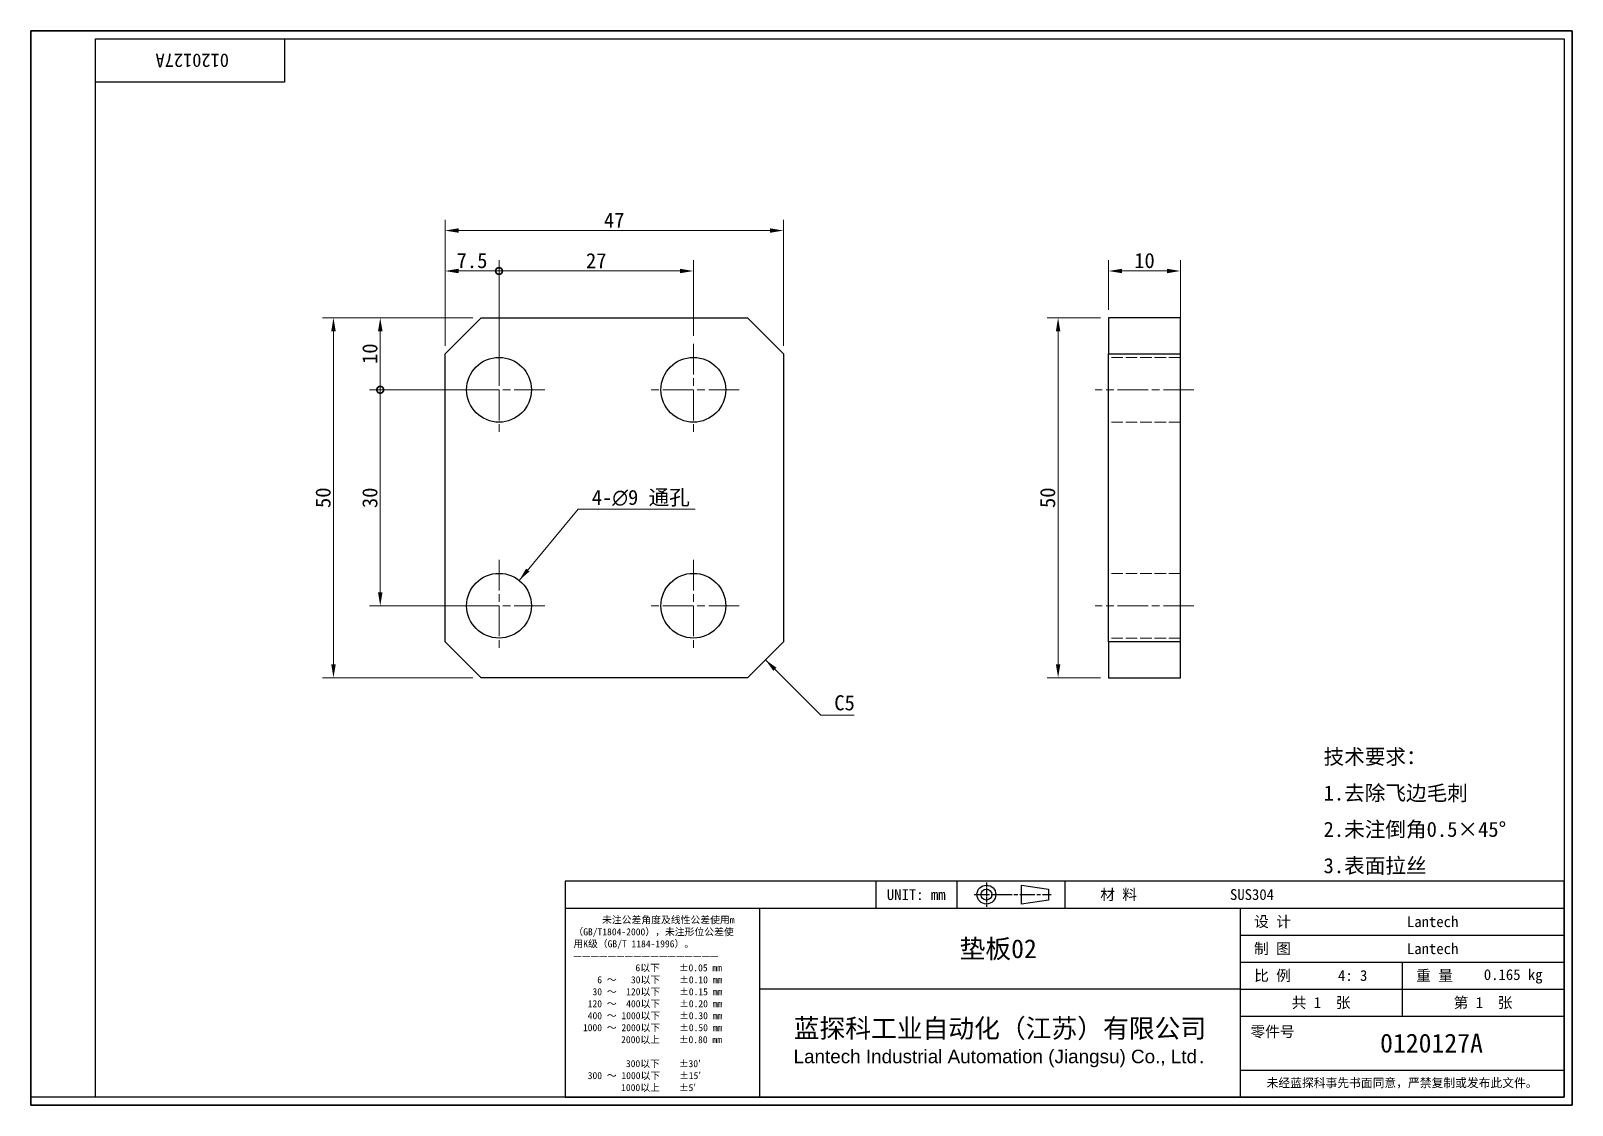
# Model space of a CAD drawing. Header units: millimetres. Extents: x 4 to 219, y 4 to 153.
import ezdxf
from ezdxf.enums import TextEntityAlignment as Align

# ---------------------------------------------------------------- set-up
doc = ezdxf.new("R2010")
doc.units = ezdxf.units.MM
doc.header["$LTSCALE"] = 0.75
doc.linetypes.add('CHAIN', pattern=[0.3543, 0.2362, -0.0295, 0.0591, -0.0295])
doc.linetypes.add('DASHED', pattern=[0.2067, 0.1654, -0.0413])
for name, color, linetype, lineweight in [('1', 7, 'Continuous', 18), ('可见 (ISO)', 7, 'Continuous', 25), ('图框 (ISO)', 7, 'Continuous', 35), ('标题 (ISO)', 7, 'Continuous', 25)]:
    doc.layers.add(name, color=color, linetype=linetype, lineweight=lineweight)
for name, color, linetype, lineweight, true_color in [('中心标记 (ISO)', 1, 'CHAIN', 18, 0xff0000), ('中心线 (ISO)', 1, 'CHAIN', 18, 0xff0000), ('尺寸 (ISO)', 7, 'Continuous', 18, 0x008000), ('符号 (ISO)', 7, 'Continuous', 18, 0x008000), ('隐藏 (ISO)', 5, 'DASHED', 18, 0x0000ff)]:
    doc.layers.add(name, color=color, linetype=linetype, lineweight=lineweight, true_color=true_color)
doc.styles.add('文本样式164', font='SimSun.ttf')
doc.styles.add('文本样式165', font='SimSun.ttf')
doc.styles.add('文本样式74', font='SimSun.ttf')
doc.styles.add('最新国标', font='simfang.ttf')
doc.styles.add('注释文本 (ISO)', font='simfang.ttf')
doc.dimstyles.new('默认 (GB)', dxfattribs={"dimscale": 0.75, "dimtxt": 2.8, "dimasz": 2.5, "dimexe": 2, "dimexo": 1.5, "dimgap": 0.5, "dimtad": 1, "dimtoh": 1, "dimdsep": 46, "dimtxsty": '最新国标', "dimcen": 0.09, "dimdle": 10, "dimclrd": 256, "dimclre": 256, "dimclrt": 256, "dimaunit": 1, "dimadec": 3, "dimazin": 2, "dimtfac": 0.535714, "dimtdec": 3, "dimtmove": 0, "dimatfit": 3, "dimfxl": 0, "dimtolj": 1, "dimlwd": -1, "dimlwe": -1, "dimarcsym": 0})
doc.dimstyles.new('默认 (GB)$7', dxfattribs={"dimscale": 0.75, "dimtxt": 2.8, "dimasz": 2.5, "dimexe": 2, "dimexo": 1.5, "dimgap": 0.5, "dimtad": 1, "dimtoh": 1, "dimdsep": 46, "dimtxsty": '最新国标', "dimcen": 0.09, "dimdle": 10, "dimclrd": 256, "dimclre": 256, "dimclrt": 256, "dimaunit": 1, "dimadec": 3, "dimazin": 2, "dimtfac": 0.535714, "dimtdec": 3, "dimtmove": 0, "dimatfit": 3, "dimfxl": 0, "dimtolj": 1, "dimlwd": -1, "dimlwe": -1, "dimarcsym": 0})

# ---------------------------------------------------------------- blocks, each defined once
blk = doc.blocks.new('图框 最新国标')
at = {"layer": '图框 (ISO)'}
for p, q in [((6, 7), (6, 204.5)), ((6, 204.5), (291.5, 204.5)), ((291.5, 204.5), (291.5, 5.5)), ((6, 7), (6, 5.5)), ((6, 7), (6, 5.5)), ((291.5, 5.5), (6, 5.5))]:
    blk.add_line(p, q, dxfattribs=at)
at = {"layer": '图框 (ISO)', "color": 7, "linetype": 'Continuous', "lineweight": 25}
for p, q in [((18, 203), (290, 203)), ((18, 7), (18, 203)), ((18, 203), (290, 203)), ((53, 203), (53, 195)), ((290, 203), (290, 7)), ((290, 203), (290, 7)), ((53, 195), (18, 195)), ((290, 7), (6, 7)), ((290, 7), (18, 7))]:
    blk.add_line(p, q, dxfattribs=at)
at = {"layer": '图框 (ISO)', "style": '文本样式74'}
blk.add_attdef('零件代号_001', (42.7, 200.25), '', height=2.5, rotation=180, dxfattribs=at)
blk = doc.blocks.new('标题栏 最新国标')
at = {"layer": '标题 (ISO)'}
for p, q in [((381.98, -183.84), (196.98, -183.84)), ((196.98, -183.84), (196.98, -223.84)), ((254.48, -183.84), (254.48, -188.84)), ((269.48, -183.84), (269.48, -188.84)), ((281.48, -188.09), (281.48, -184.59)), ((281.48, -184.59), (286.48, -185.34)), ((286.48, -185.34), (286.48, -187.34)), ((289.48, -183.84), (289.48, -188.84)), ((381.98, -223.84), (381.98, -183.84)), ((383.48, -183.84), (383.48, -225.34)), ((286.48, -187.34), (281.48, -188.09)), ((196.98, -188.84), (381.98, -188.84)), ((232.98, -188.84), (232.98, -223.84)), ((321.98, -188.84), (321.98, -223.84)), ((321.98, -193.84), (381.98, -193.84)), ((321.98, -198.84), (381.98, -198.84)), ((351.98, -198.84), (351.98, -208.84)), ((321.98, -203.84), (232.98, -203.84)), ((321.98, -203.84), (381.98, -203.84)), ((321.98, -208.84), (381.98, -208.84)), ((321.98, -218.84), (381.98, -218.84)), ((196.98, -223.84), (381.98, -223.84)), ((383.48, -225.34), (196.98, -225.34))]:
    blk.add_line(p, q, dxfattribs=at)
at = {"layer": '标题 (ISO)', "linetype": 'CHAIN', "ltscale": 5.000333}
blk.add_line((274.98, -184.09), (274.98, -188.59), dxfattribs=at)
at = {"layer": '标题 (ISO)', "linetype": 'CHAIN', "ltscale": 15.834605}
blk.add_line((272.73, -186.34), (286.98, -186.34), dxfattribs=at)
at = {"layer": '标题 (ISO)'}
for radius in [1.75, 1]:
    blk.add_circle((274.98, -186.34), radius, dxfattribs=at)
at = {"layer": '1', "style": '文本样式164'}
for s, p in [('UNIT: mm', (261.98, -186.34)), ('材 料', (299.48, -186.34)), ('设 计', (327.98, -191.34)), ('制 图', (327.98, -196.34)), ('比 例', (327.98, -201.34)), ('重 量', (357.98, -201.34)), ('共 1  张', (336.98, -206.34)), ('第 1  张', (366.98, -206.34))]:
    blk.add_text(s, height=2, dxfattribs=at).set_placement(p, align=Align.MIDDLE_CENTER)
at = {"layer": '标题 (ISO)', "style": '注释文本 (ISO)'}
for s, insert, char_height, attachment_point, line_spacing_factor in [('\\fSimSun|b0|i0;{\\H1.3000;      未注公差角度及线性公差使用m\\P}\\fSimSun|b0|i0;{\\H1.3000;（GB/T1804-2000），未注形位公差使\\P}\\fSimSun|b0|i0;{\\H1.3000;用K级（GB/T 1184-1996）。\\P}\\fSimSun|b0|i0;{\\H1.3000;—————————————————\\P}\\fSimSun|b0|i0;{\\H1.3000;             6以下    ±0.05 mm\\P}\\fSimSun|b0|i0;{\\H1.3000;     6 ～   30以下    ±0.10 mm\\P}\\fSimSun|b0|i0;{\\H1.3000;    30 ～  120以下    ±0.15 mm\\P}\\fSimSun|b0|i0;{\\H1.3000;   120 ～  400以下    ±0.20 mm\\P}\\fSimSun|b0|i0;{\\H1.3000;   400 ～ 1000以下    ±0.30 mm\\P}\\fSimSun|b0|i0;{\\H1.3000;  1000 ～ 2000以下    ±0.50 mm\\P}\\fSimSun|b0|i0;{\\H1.3000;          2000以上    ±0.80 mm\\P}\\fSimSun|b0|i0;{\\H1.3000;\\P}\\fSimSun|b0|i0;{\\H1.3000;           300以下    ±30′\\P}\\fSimSun|b0|i0;{\\H1.3000;   300 ～ 1000以下    ±15′\\P}\\fSimSun|b0|i0;{\\H1.3000;          1000以上    ±5′}', (198.48, -206.63), 1.3, 4, 1.023913), ('{\\fMicrosoft YaHei|b0|i0|c134|p34;\\H1.75x;蓝探科工业自动化（江苏）有限公司\\P\\fArial|b0|i0|c0|p34;\\H0.71429x;Lantech Industrial Automation (Jiangsu) Co., Ltd\\fFangSong|b0|i0|c134|p49;.\\H1.15195x; }', (277.48, -213.84), 2, 5, 0.978695)]:
    blk.add_mtext(s, dxfattribs=dict(at, insert=insert, char_height=char_height, attachment_point=attachment_point, line_spacing_factor=line_spacing_factor))
at = {"layer": '标题 (ISO)', "attachment_point": 5, "style": '注释文本 (ISO)'}
for s, insert, char_height in [('\\fFangSong|b0|i0;零件号', (327.98, -211.84), 2), ('\\fSimSun|b0|i0;{\\H1.6000;未经蓝探科事先书面同意，严禁复制或发布此文件。}', (351.98, -221.34), 1.6)]:
    blk.add_mtext(s, dxfattribs=dict(at, insert=insert, char_height=char_height))
at = {"layer": '标题 (ISO)'}
for tag, p, height, style in [('材料_001', (320.09, -187.33), 2, '注释文本 (ISO)'), ('设计人_001', (352.87, -192.36), 2, '注释文本 (ISO)'), ('库存编号_001', (270.01, -198.11), 3.5, '文本样式165'), ('设计人_001', (352.87, -197.36), 2, '注释文本 (ISO)'), ('视图比例_001', (340.11, -202.33), 2, '注释文本 (ISO)'), ('质量\\P3;_001', (367.12, -202.16), 2, '注释文本 (ISO)'), ('零件代号_001', (347.9, -215.59), 3.5, '文本样式165')]:
    blk.add_attdef(tag, p, '', height=height, dxfattribs=dict(at, style=style))
blk = doc.blocks.new('_DotSmall')
at = {"color": 0, "linetype": 'ByBlock', "const_width": 0.5}
blk.add_lwpolyline([(-0.0625, 0, 1), (0.0625, 0, 1)], format="xyb", close=True, dxfattribs=at)
blk = doc.blocks.new('*D5')
at = {"layer": 'Defpoints', "color": 0, "transparency": 16777216}
for p in [(69.54, 120.01), (62.04, 108.51), (69.54, 103.51)]:
    blk.add_point(p, dxfattribs=at)
at = {"layer": '尺寸 (ISO)', "color": 116, "true_color": 0x00803f, "transparency": 16777216}
for p, q in [((62.04, 109.63), (62.04, 121.51)), ((63.92, 120.01), (69.54, 120.01)), ((69.54, 104.63), (69.54, 121.51))]:
    blk.add_line(p, q, dxfattribs=at)
blk.add_solid([(63.92, 120.32), (63.92, 119.7), (62.04, 120.01)], dxfattribs=at)
at = {"layer": '尺寸 (ISO)', "color": 116, "true_color": 0x00803f, "transparency": 16777216, "xscale": 1.875, "yscale": 1.875, "zscale": 1.875}
blk.add_blockref('_DotSmall', (69.54, 120.01), dxfattribs=at)
at = {"layer": '尺寸 (ISO)', "transparency": 16777216, "insert": (65.79, 121.45), "char_height": 2.1, "attachment_point": 5, "style": '最新国标'}
blk.add_mtext('\\A1;7.5', dxfattribs=at)
blk = doc.blocks.new('*D7')
at = {"layer": 'Defpoints', "color": 0, "transparency": 16777216}
for p in [(96.54, 120.01), (96.54, 109.88), (69.54, 103.51)]:
    blk.add_point(p, dxfattribs=at)
at = {"layer": '尺寸 (ISO)', "color": 116, "true_color": 0x00803f, "transparency": 16777216}
for p, q in [((69.54, 104.63), (69.54, 121.51)), ((69.54, 120.01), (94.67, 120.01)), ((96.54, 111.01), (96.54, 121.51))]:
    blk.add_line(p, q, dxfattribs=at)
blk.add_solid([(94.67, 120.32), (94.67, 119.7), (96.54, 120.01)], dxfattribs=at)
at = {"layer": '尺寸 (ISO)', "color": 116, "true_color": 0x00803f, "transparency": 16777216, "xscale": 1.875, "yscale": 1.875, "zscale": 1.875, "rotation": 180}
blk.add_blockref('_DotSmall', (69.54, 120.01), dxfattribs=at)
at = {"layer": '尺寸 (ISO)', "transparency": 16777216, "insert": (83.05, 121.45), "char_height": 2.1, "attachment_point": 5, "style": '最新国标'}
blk.add_mtext('\\A1;27', dxfattribs=at)
blk = doc.blocks.new('*D8')
at = {"layer": 'Defpoints', "color": 0, "transparency": 16777216}
for p in [(53.04, 103.51), (69.54, 103.51), (69.54, 73.51)]:
    blk.add_point(p, dxfattribs=at)
at = {"layer": '尺寸 (ISO)', "color": 116, "true_color": 0x00803f, "transparency": 16777216}
for p, q in [((68.42, 103.51), (51.54, 103.51)), ((53.04, 75.38), (53.04, 103.51)), ((68.42, 73.51), (51.54, 73.51))]:
    blk.add_line(p, q, dxfattribs=at)
blk.add_solid([(52.73, 75.38), (53.36, 75.38), (53.04, 73.51)], dxfattribs=at)
at = {"layer": '尺寸 (ISO)', "color": 116, "true_color": 0x00803f, "transparency": 16777216, "xscale": 1.875, "yscale": 1.875, "zscale": 1.875, "rotation": 90}
blk.add_blockref('_DotSmall', (53.04, 103.51), dxfattribs=at)
at = {"layer": '尺寸 (ISO)', "transparency": 16777216, "insert": (51.61, 88.5), "char_height": 2.1, "attachment_point": 5, "rotation": 90, "style": '最新国标'}
blk.add_mtext('\\A1;30', dxfattribs=at)
blk = doc.blocks.new('*D9')
at = {"layer": 'Defpoints', "color": 0, "transparency": 16777216}
for p in [(53.04, 113.51), (67.04, 113.51), (69.54, 103.51)]:
    blk.add_point(p, dxfattribs=at)
at = {"layer": '尺寸 (ISO)', "color": 116, "true_color": 0x00803f, "transparency": 16777216}
for p, q in [((65.92, 113.51), (51.54, 113.51)), ((53.04, 103.51), (53.04, 111.63)), ((68.42, 103.51), (51.54, 103.51))]:
    blk.add_line(p, q, dxfattribs=at)
blk.add_solid([(52.73, 111.63), (53.36, 111.63), (53.04, 113.51)], dxfattribs=at)
at = {"layer": '尺寸 (ISO)', "color": 116, "true_color": 0x00803f, "transparency": 16777216, "xscale": 1.875, "yscale": 1.875, "zscale": 1.875, "rotation": 270}
blk.add_blockref('_DotSmall', (53.04, 103.51), dxfattribs=at)
at = {"layer": '尺寸 (ISO)', "transparency": 16777216, "insert": (51.61, 108.52), "char_height": 2.1, "attachment_point": 5, "rotation": 90, "style": '最新国标'}
blk.add_mtext('\\A1;10', dxfattribs=at)
blk = doc.blocks.new('*D10')
at = {"layer": 'Defpoints', "color": 0, "transparency": 16777216}
for p in [(109.04, 125.63), (62.04, 108.51), (109.04, 108.51)]:
    blk.add_point(p, dxfattribs=at)
at = {"layer": '尺寸 (ISO)', "color": 116, "true_color": 0x00803f, "transparency": 16777216}
for p, q in [((62.04, 109.63), (62.04, 127.13)), ((109.04, 109.63), (109.04, 127.13)), ((63.92, 125.63), (107.17, 125.63))]:
    blk.add_line(p, q, dxfattribs=at)
for points in [[(63.92, 125.94), (63.92, 125.32), (62.04, 125.63)], [(107.17, 125.94), (107.17, 125.32), (109.04, 125.63)]]:
    blk.add_solid(points, dxfattribs=at)
at = {"layer": '尺寸 (ISO)', "transparency": 16777216, "insert": (85.54, 127.07), "char_height": 2.1, "attachment_point": 5, "style": '最新国标'}
blk.add_mtext('\\A1;47', dxfattribs=at)
blk = doc.blocks.new('*D11')
at = {"layer": 'Defpoints', "color": 0, "transparency": 16777216}
for p in [(67.04, 113.51), (46.54, 63.51), (67.04, 63.51)]:
    blk.add_point(p, dxfattribs=at)
at = {"layer": '尺寸 (ISO)', "color": 116, "true_color": 0x00803f, "transparency": 16777216}
for p, q in [((65.92, 113.51), (45.04, 113.51)), ((46.54, 111.63), (46.54, 65.38)), ((65.92, 63.51), (45.04, 63.51))]:
    blk.add_line(p, q, dxfattribs=at)
for points in [[(46.23, 111.63), (46.86, 111.63), (46.54, 113.51)], [(46.23, 65.38), (46.86, 65.38), (46.54, 63.51)]]:
    blk.add_solid(points, dxfattribs=at)
at = {"layer": '尺寸 (ISO)', "transparency": 16777216, "insert": (45.11, 88.51), "char_height": 2.1, "attachment_point": 5, "rotation": 90, "style": '最新国标'}
blk.add_mtext('\\A1;50', dxfattribs=at)
blk = doc.blocks.new('*D12')
at = {"layer": 'Defpoints', "color": 0, "transparency": 16777216}
for p in [(154.21, 113.51), (147.21, 63.51), (154.21, 63.51)]:
    blk.add_point(p, dxfattribs=at)
at = {"layer": '尺寸 (ISO)', "color": 116, "true_color": 0x00803f, "transparency": 16777216}
for p, q in [((153.09, 113.51), (145.71, 113.51)), ((147.21, 111.63), (147.21, 65.38)), ((153.09, 63.51), (145.71, 63.51))]:
    blk.add_line(p, q, dxfattribs=at)
for points in [[(146.9, 111.63), (147.52, 111.63), (147.21, 113.51)], [(146.9, 65.38), (147.52, 65.38), (147.21, 63.51)]]:
    blk.add_solid(points, dxfattribs=at)
at = {"layer": '尺寸 (ISO)', "transparency": 16777216, "insert": (145.77, 88.51), "char_height": 2.1, "attachment_point": 5, "rotation": 90, "style": '最新国标'}
blk.add_mtext('\\A1;50', dxfattribs=at)
blk = doc.blocks.new('*D13')
at = {"layer": 'Defpoints', "color": 0, "transparency": 16777216}
for p in [(164.21, 120.01), (154.21, 113.51), (164.21, 108.51)]:
    blk.add_point(p, dxfattribs=at)
at = {"layer": '尺寸 (ISO)', "color": 116, "true_color": 0x00803f, "transparency": 16777216}
for p, q in [((154.21, 114.63), (154.21, 121.51)), ((156.09, 120.01), (162.34, 120.01)), ((164.21, 109.63), (164.21, 121.51))]:
    blk.add_line(p, q, dxfattribs=at)
for points in [[(156.09, 120.32), (156.09, 119.7), (154.21, 120.01)], [(162.34, 120.32), (162.34, 119.7), (164.21, 120.01)]]:
    blk.add_solid(points, dxfattribs=at)
at = {"layer": '尺寸 (ISO)', "transparency": 16777216, "insert": (159.21, 121.45), "char_height": 2.1, "attachment_point": 5, "style": '最新国标'}
blk.add_mtext('\\A1;10', dxfattribs=at)

msp = doc.modelspace()

# ---------------------------------------------------------------- linework, layer by layer
at = {"layer": '中心标记 (ISO)', "ltscale": 23.990969}
for p, q in [((69.543, 109.884), (69.543, 97.134)), ((96.543, 109.884), (96.543, 97.134)), ((75.918, 103.509), (63.168, 103.509)), ((102.918, 103.509), (90.168, 103.509)), ((69.543, 79.884), (69.543, 67.134)), ((96.543, 79.884), (96.543, 67.134)), ((75.918, 73.509), (63.168, 73.509)), ((102.918, 73.509), (90.168, 73.509))]:
    msp.add_line(p, q, dxfattribs=at)
at = {"layer": '中心线 (ISO)', "ltscale": 23.990969}
for p, q in [((166.087, 103.509), (152.337, 103.509)), ((166.087, 73.509), (152.337, 73.509))]:
    msp.add_line(p, q, dxfattribs=at)
at = {"layer": '可见 (ISO)'}
for p, q in [((62.043, 108.509), (67.043, 113.509)), ((67.043, 113.509), (104.043, 113.509)), ((104.043, 113.509), (109.043, 108.509)), ((154.212, 113.509), (154.212, 108.509)), ((164.212, 113.509), (154.212, 113.509)), ((164.212, 108.509), (164.212, 113.509)), ((62.043, 68.509), (62.043, 108.509)), ((109.043, 108.509), (109.043, 68.509)), ((154.212, 108.509), (164.212, 108.509)), ((154.212, 68.509), (154.212, 108.509)), ((164.212, 68.509), (164.212, 108.509)), ((67.043, 63.509), (62.043, 68.509)), ((109.043, 68.509), (104.043, 63.509)), ((164.212, 68.509), (154.212, 68.509)), ((154.212, 68.509), (154.212, 63.509)), ((164.212, 63.509), (164.212, 68.509)), ((104.043, 63.509), (67.043, 63.509)), ((154.212, 63.509), (164.212, 63.509))]:
    msp.add_line(p, q, dxfattribs=at)
for centre in [(69.543, 103.509), (96.543, 103.509), (69.543, 73.509), (96.543, 73.509)]:
    msp.add_circle(centre, 4.5, dxfattribs=at)
at = {"layer": '隐藏 (ISO)', "ltscale": 12.901145}
for p, q in [((164.212, 108.009), (154.212, 108.009)), ((164.212, 99.009), (154.212, 99.009)), ((164.212, 78.009), (154.212, 78.009)), ((164.212, 69.009), (154.212, 69.009))]:
    msp.add_line(p, q, dxfattribs=at)

# ---------------------------------------------------------------- block references
at = {"xscale": 0.75, "yscale": 0.75, "zscale": 0.75}
msp.add_blockref('图框 最新国标', (0, 0), dxfattribs=at).add_auto_attribs({'零件代号_001': '0120127A'})
ref = msp.add_blockref('标题栏 最新国标', (-68.987, 173.133), dxfattribs=dict(xscale=0.75, yscale=0.75, zscale=0.75))
ref.add_attrib('零件代号_001', '0120127A', (191.94, 11.438), dxfattribs={"layer": '标题 (ISO)', "height": 2.625, "style": '文本样式165'})
ref.add_attrib('库存编号_001', '垫板02', (133.523, 24.548), dxfattribs={"layer": '标题 (ISO)', "height": 2.625, "style": '文本样式165'})
ref.add_attrib('质量\\P3;_001', '0.165 kg', (206.353, 21.512), dxfattribs={"layer": '标题 (ISO)', "height": 1.5, "style": '注释文本 (ISO)'})
ref.add_attrib('视图比例_001', '4: 3', (186.094, 21.388), dxfattribs={"layer": '标题 (ISO)', "height": 1.5, "style": '注释文本 (ISO)'})
ref.add_attrib('设计人_001', 'Lantech', (195.669, 28.866), dxfattribs={"layer": '标题 (ISO)', "height": 1.5, "style": '注释文本 (ISO)'})
ref.add_attrib('设计人_001', 'Lantech', (195.669, 25.116), dxfattribs={"layer": '标题 (ISO)', "height": 1.5, "style": '注释文本 (ISO)'})
ref.add_attrib('材料_001', 'SUS304', (171.084, 32.634), dxfattribs={"layer": '标题 (ISO)', "height": 1.5, "style": '注释文本 (ISO)'})

# ---------------------------------------------------------------- texts
at = {"layer": '符号 (ISO)', "char_height": 2.1}
for s, insert, width, attachment_point, line_spacing_factor, style in [('4-\\fAIGDT|b0|i0;{\\H2.1000;n}\\fFangSong|b0|i0;{\\H2.1000;9 通孔}', (82.428, 87.281), 15.0781, 7, 0.49, '最新国标'), ('\\fFangSong|b0|i0;{\\H2.1000;技术要求：\\P}\\fFangSong|b0|i0;{\\H2.1000;1.去除飞边毛刺\\P}\\fFangSong|b0|i0;{\\H2.1000;2.未注倒角0.5×45°\\P}\\fFangSong|b0|i0;{\\H2.1000;3.表面拉丝}', (184.087, 44.857), 29.86667, 4, 1.441304, '注释文本 (ISO)')]:
    msp.add_mtext(s, dxfattribs=dict(at, insert=insert, width=width, attachment_point=attachment_point, line_spacing_factor=line_spacing_factor, style=style))
at = {"layer": '符号 (ISO)', "insert": (116.113, 61.076), "char_height": 2.1, "attachment_point": 1, "style": '最新国标'}
msp.add_mtext('C5', dxfattribs=at)

# ---------------------------------------------------------------- dimensions: what is measured, and where the dimension line sits
at = {"layer": '尺寸 (ISO)', "color": 116, "true_color": 0x00803f}
dim = msp.add_linear_dim(base=(109.043, 125.63), p1=(62.043, 108.509), p2=(109.043, 108.509), dimstyle='默认 (GB)', override={"dimgap": 0.5, "dimtoh": 0, "dimdec": 2, "dimtol": 0, "dimlim": 0, "dimtp": 0, "dimtm": 0, "dimtdec": 3, "dimtofl": 0, "dimatfit": 1}, dxfattribs=at)
dim.commit()
dim.dimension.update_dxf_attribs({"geometry": '*D10', "text_midpoint": (85.543, 125.63), "dimtype": 160})
for base, p1, p2, angle, override, picture, middle in [((69.543, 120.009), (62.043, 108.509), (69.543, 103.509), 180, {"dimgap": 0.5, "dimtoh": 0, "dimdec": 2, "dimblk2": 'DotSmall', "dimsah": 1, "dimdle": 0, "dimtol": 0, "dimlim": 0, "dimtp": 0, "dimtm": 0, "dimtdec": 3, "dimtofl": 0, "dimatfit": 1}, '*D5', (65.786, 120.009)), ((96.543, 120.009), (69.543, 103.509), (96.543, 109.884), 180, {"dimgap": 0.5, "dimtoh": 0, "dimdec": 2, "dimblk1": 'DotSmall', "dimsah": 1, "dimdle": 0, "dimtol": 0, "dimlim": 0, "dimtp": 0, "dimtm": 0, "dimtdec": 3, "dimtofl": 0, "dimatfit": 1}, '*D7', (83.051, 120.009)), ((164.212, 120.009), (154.212, 113.509), (164.212, 108.509), 180, {"dimgap": 0.5, "dimtoh": 0, "dimdec": 2, "dimtol": 0, "dimlim": 0, "dimtp": 0, "dimtm": 0, "dimtdec": 3, "dimtofl": 0, "dimatfit": 1}, '*D13', (159.212, 120.009)), ((46.543, 63.509), (67.043, 113.509), (67.043, 63.509), 270, {"dimgap": 0.5, "dimtoh": 0, "dimdec": 2, "dimtol": 0, "dimlim": 0, "dimtp": 0, "dimtm": 0, "dimtdec": 3, "dimtofl": 0, "dimatfit": 1}, '*D11', (46.543, 88.509)), ((53.043, 113.509), (69.543, 103.509), (67.043, 113.509), 90, {"dimgap": 0.5, "dimtoh": 0, "dimdec": 2, "dimblk1": 'DotSmall', "dimsah": 1, "dimdle": 0, "dimtol": 0, "dimlim": 0, "dimtp": 0, "dimtm": 0, "dimtdec": 3, "dimtofl": 0, "dimatfit": 1}, '*D9', (53.043, 108.516)), ((147.212, 63.509), (154.212, 113.509), (154.212, 63.509), 90, {"dimgap": 0.5, "dimtoh": 0, "dimdec": 2, "dimtol": 0, "dimlim": 0, "dimtp": 0, "dimtm": 0, "dimtdec": 3, "dimtofl": 0, "dimatfit": 1}, '*D12', (147.212, 88.509)), ((53.043, 103.509), (69.543, 73.509), (69.543, 103.509), 90, {"dimgap": 0.5, "dimtoh": 0, "dimdec": 2, "dimblk2": 'DotSmall', "dimsah": 1, "dimdle": 0, "dimtol": 0, "dimlim": 0, "dimtp": 0, "dimtm": 0, "dimtdec": 3, "dimtofl": 0, "dimatfit": 1}, '*D8', (53.043, 88.501))]:
    dim = msp.add_linear_dim(base=base, p1=p1, p2=p2, angle=angle, dimstyle='默认 (GB)', override=override, dxfattribs=at)
    dim.commit()
    dim.dimension.update_dxf_attribs({"geometry": picture, "text_midpoint": middle, "dimtype": 160})

# ---------------------------------------------------------------- leaders
at = {"layer": '符号 (ISO)', "annotation_type": 0, "has_hookline": 1, "hookline_direction": 0, "text_width": 14.383}
msp.add_leader([(72.345, 77.03), (80.553, 86.931), (82.428, 86.931)], dimstyle='默认 (GB)$7', override={"dimgap": 0, "dimtad": 1}, dxfattribs=at)
at = {"layer": '符号 (ISO)', "color": 116, "true_color": 0x00803f, "annotation_type": 0, "has_hookline": 1, "hookline_direction": 0, "text_width": 2.784}
msp.add_leader([(106.543, 66.009), (114.238, 58.289), (116.113, 58.289)], dimstyle='默认 (GB)$7', override={"dimgap": 0, "dimtad": 1}, dxfattribs=at)

doc.saveas('drawing.dxf')
